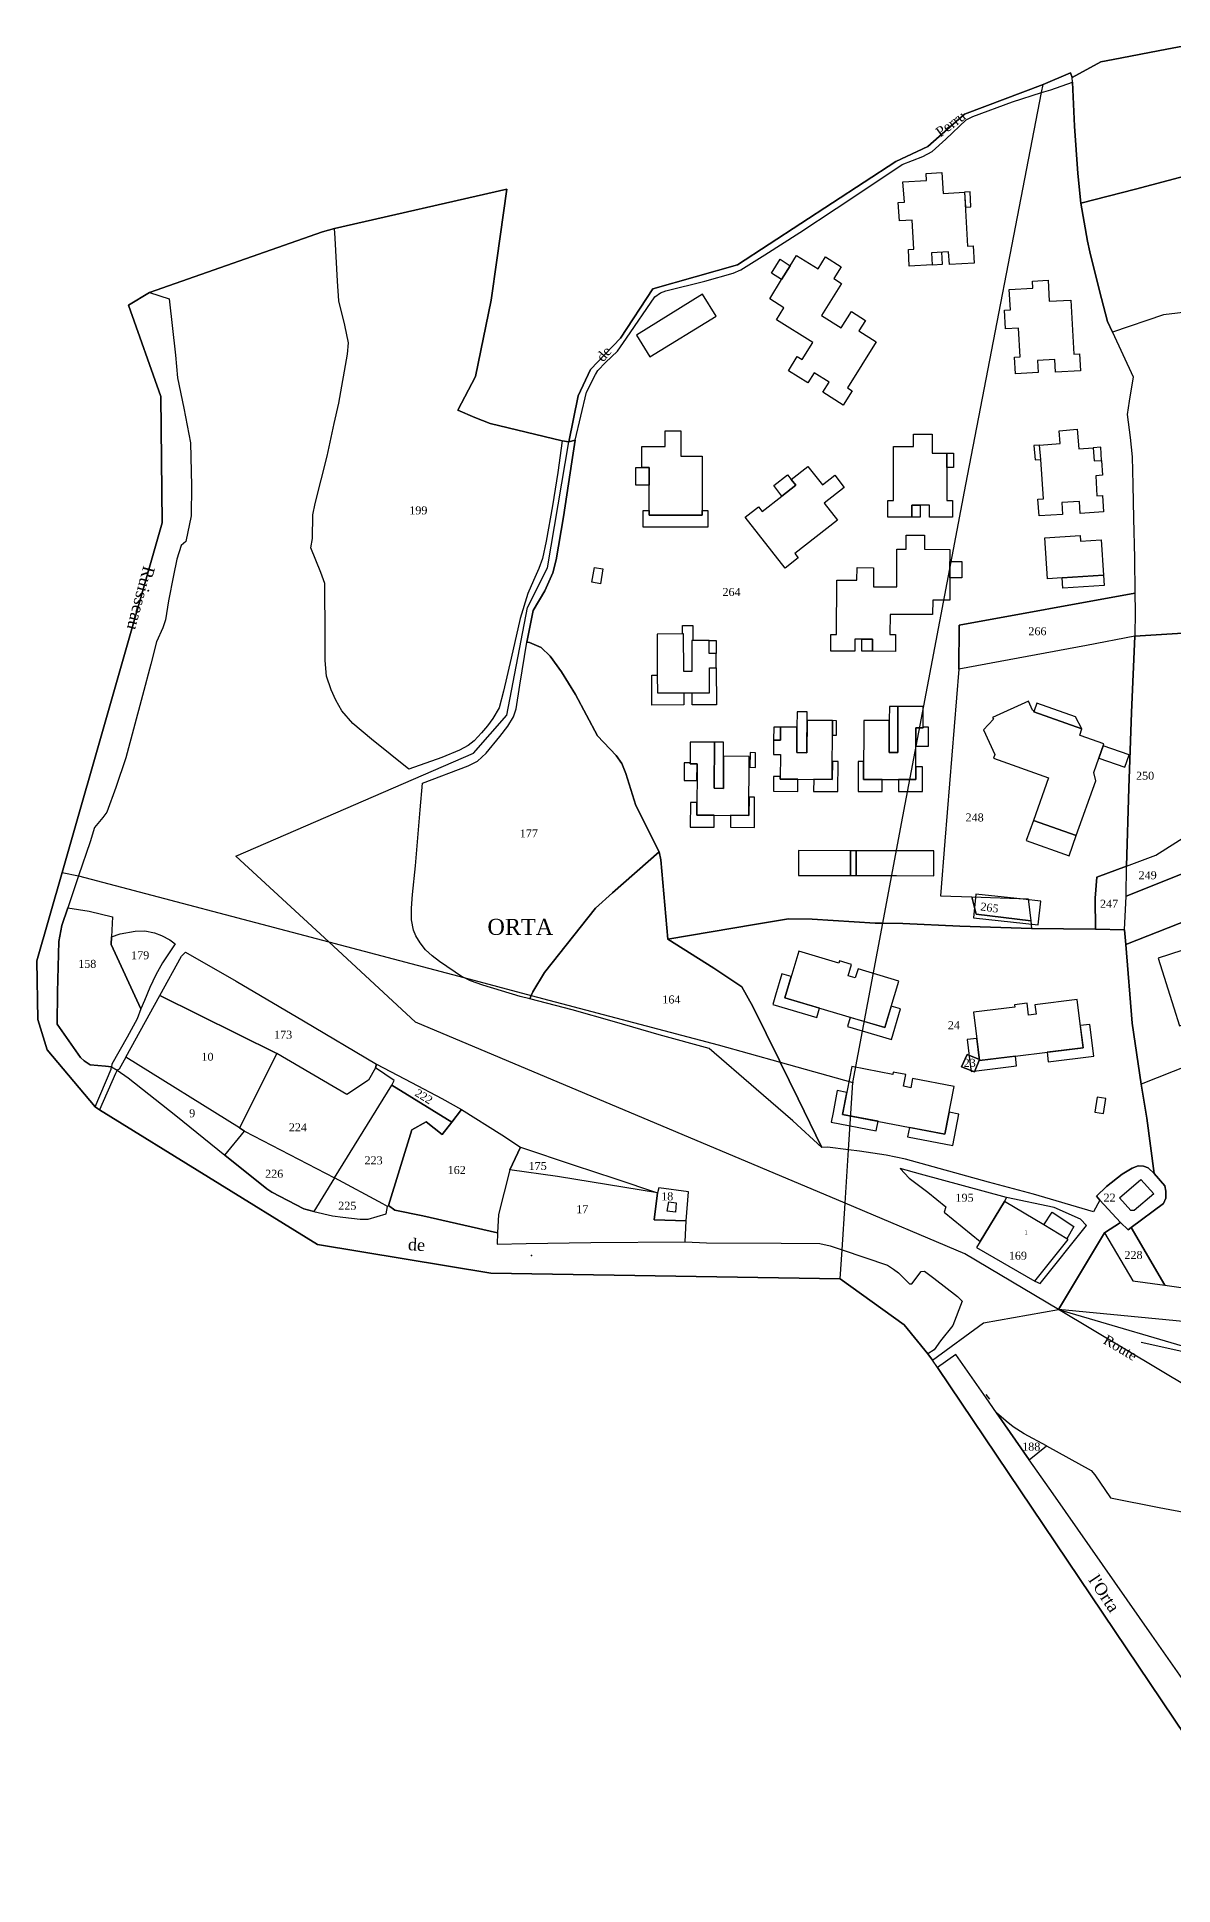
# Model space of a CAD drawing. Extents: x 1207673 to 1208525, y 6153686 to 6154229.
# Drawn here: x 1207673.1 to 1207957.2, y 6153699.2 to 6154161.1 of the extents above; entities that cross this region are included whole.
import ezdxf

# ---------------------------------------------------------------- set-up
doc = ezdxf.new("R2010")
doc.units = 0
doc.linetypes.add('CONTINU', pattern=[0])
doc.layers.get('0').update_dxf_attribs({"linetype": 'CONTINU'})
for name, color, linetype in [('1FLECHEFL', 7, 'CONTINU'), ('1LIEUDIT', 7, 'CONTINU'), ('1PARCELLE', 7, 'CONTINU'), ('1PYLONE', 7, 'CONTINU'), ('1SECTION', 7, 'CONTINU'), ('1SUBDSECT', 7, 'CONTINU'), ('1TRONFLUV', 7, 'CONTINU'), ('1TROUPARCELLE', 7, 'CONTINU'), ('1ZONCOMM', 7, 'CONTINU'), ('3BATIDUR', 7, 'CONTINU'), ('3BATILEGER', 7, 'CONTINU'), ('3EDF', 7, 'CONTINU'), ('3FISCLINE', 7, 'CONTINUOUS'), ('3LIEUDITTEX', 7, 'CONTINU'), ('3MURNONMI', 7, 'CONTINU'), ('3NUMVOIE', 7, 'CONTINU'), ('3PARCELLETEX', 7, 'CONTINU'), ('3PONT', 7, 'CONTINU'), ('3SENTIER', 7, 'CONTINU'), ('3TRONFLUVTEX', 7, 'CONTINU'), ('3ZONCOMMTEX', 7, 'CONTINU')]:
    doc.layers.add(name, color=color, linetype=linetype)
doc.styles.get("Standard").update_dxf_attribs({"font": 'Times New Roman'})

# ---------------------------------------------------------------- blocks, each defined once
blk = doc.blocks.new('FLECHRU1')
blk.add_point((0, 0))
blk = doc.blocks.new('PYLONE1')
blk.add_point((0, 0))
blk = doc.blocks.new('MURNOMI')
blk.add_line((-0.75, 0.5), (0.75, 0.5))

msp = doc.modelspace()

# ---------------------------------------------------------------- linework, layer by layer
at = {"layer": '1LIEUDIT'}
for points in [[(1207964, 6154159.65), (1207955.6, 6154158.1), (1207942.17, 6154155.48), (1207939.09, 6154154.92), (1207931.93, 6154150.99), (1207931.53, 6154152.19), (1207924.67, 6154149.28), (1207905, 6154141.88), (1207895.87, 6154133.75), (1207887.88, 6154130.01), (1207848.25, 6154104.19), (1207827.06, 6154098.2), (1207818.99, 6154085.86), (1207811.55, 6154078.03), (1207808.42, 6154071.46), (1207806.06, 6154059.93), (1207807.65, 6154060.36), (1207806.86, 6154054.94), (1207804.74, 6154041.22), (1207802.93, 6154030.42), (1207802.09, 6154027.17), (1207800.08, 6154022.72), (1207797.14, 6154017.77), (1207795.62, 6154009.88), (1207796.24, 6154009.82), (1207799.14, 6154008.49), (1207801.43, 6154006.35), (1207804.3, 6154002.46), (1207807.77, 6153996.81), (1207813.29, 6153986.49), (1207817.9, 6153981.53), (1207819.38, 6153979.56), (1207820.36, 6153977.06), (1207822.87, 6153969.06), (1207828.68, 6153957.45), (1207829.11, 6153955.45), (1207830.85, 6153935.66), (1207852.5, 6153939.3), (1207861.04, 6153940.72), (1207866.96, 6153940.66), (1207882.68, 6153939.63), (1207884.58, 6153939.6), (1207889.6, 6153939.54), (1207903.87, 6153938.85), (1207921.81, 6153938.26), (1207937.74, 6153938.16), (1207945.05, 6153938), (1207945.33, 6153934.29), (1207946.96, 6153914.62), (1207949.19, 6153899.4), (1207950.6, 6153890.92), (1207952.48, 6153877.07), (1207955.12, 6153874), (1207955.32, 6153872.64), (1207955.32, 6153870.93), (1207954.76, 6153869.55), (1207946.69, 6153863.54), (1207945.91, 6153862.94), (1207944.03, 6153864.82), (1207940, 6153862.22), (1207928.51, 6153843.02), (1207928.51, 6153843.02), (1207967.13, 6153831.7)], [(1207969.11, 6153723.32), (1207898.25, 6153828.54), (1207896.98, 6153830.36), (1207909.79, 6153839.74), (1207928.51, 6153843.02), (1207928.51, 6153843.02), (1207967.13, 6153831.7)]]:
    msp.add_lwpolyline(points, dxfattribs=at)
msp.add_lwpolyline([(1207806.06, 6154059.93), (1207804.45, 6154060.16), (1207786.41, 6154064.49), (1207782.56, 6154066.04), (1207778.32, 6154067.86), (1207782.72, 6154076.29), (1207786.65, 6154095.33), (1207788.11, 6154105.35), (1207790.58, 6154123.1), (1207747.51, 6154113.24), (1207744.5, 6154112.46), (1207701.27, 6154097.26), (1207695.98, 6154094.08), (1207704.05, 6154071.25), (1207704.43, 6154039.7), (1207679.44, 6153952.33), (1207673.11, 6153930.22), (1207673.37, 6153915.54), (1207675.64, 6153907.95), (1207687.64, 6153893.75), (1207688.29, 6153893.3), (1207688.73, 6153892.96), (1207743.24, 6153859.34), (1207786.6, 6153852.11), (1207873.92, 6153850.72), (1207889.91, 6153839.25), (1207895.86, 6153831.95), (1207896.98, 6153830.36), (1207909.79, 6153839.74), (1207928.51, 6153843.02), (1207940, 6153862.22), (1207944.03, 6153864.82), (1207945.91, 6153862.94), (1207946.69, 6153863.54), (1207954.76, 6153869.55), (1207955.32, 6153870.93), (1207955.32, 6153872.64), (1207955.12, 6153874), (1207952.48, 6153877.07), (1207950.6, 6153890.92), (1207949.19, 6153899.4), (1207946.96, 6153914.62), (1207945.33, 6153934.29), (1207945.05, 6153938), (1207937.74, 6153938.16), (1207921.81, 6153938.26), (1207903.87, 6153938.85), (1207889.6, 6153939.54), (1207884.58, 6153939.6), (1207882.68, 6153939.63), (1207866.96, 6153940.66), (1207861.04, 6153940.72), (1207852.5, 6153939.3), (1207830.85, 6153935.66), (1207829.11, 6153955.45), (1207828.68, 6153957.45), (1207822.87, 6153969.06), (1207820.36, 6153977.06), (1207819.38, 6153979.56), (1207817.9, 6153981.53), (1207813.29, 6153986.49), (1207807.77, 6153996.81), (1207804.3, 6154002.46), (1207801.43, 6154006.35), (1207799.14, 6154008.49), (1207796.24, 6154009.82), (1207795.62, 6154009.88), (1207797.14, 6154017.77), (1207800.08, 6154022.72), (1207802.09, 6154027.17), (1207802.93, 6154030.42), (1207804.74, 6154041.22), (1207806.86, 6154054.94), (1207807.65, 6154060.36), (1207806.06, 6154059.93)], close=True, dxfattribs=at)
at = {"layer": '1PARCELLE'}
for points in [[(1207934.1, 6154119.63), (1207933.38, 6154127.04), (1207932.55, 6154138.84), (1207931.99, 6154149.8), (1207931.93, 6154150.99), (1207939.09, 6154154.92), (1207942.17, 6154155.48), (1207955.6, 6154158.1), (1207964, 6154159.65), (1207967.06, 6154159.56), (1207972.19, 6154159.26), (1207977.2, 6154159.13), (1207986.02, 6154161.14), (1207990.54, 6154149.11), (1207994.95, 6154137.5), (1207992.75, 6154136), (1207989.9, 6154134.77), (1207983.85, 6154132.82), (1207977.59, 6154131.02), (1207947.81, 6154123.07), (1207934.1, 6154119.63)], [(1207829.11, 6153955.45), (1207828.68, 6153957.45), (1207822.87, 6153969.06), (1207820.36, 6153977.06), (1207819.38, 6153979.56), (1207817.9, 6153981.53), (1207813.29, 6153986.49), (1207807.77, 6153996.81), (1207804.3, 6154002.46), (1207801.43, 6154006.35), (1207799.14, 6154008.49), (1207796.24, 6154009.82), (1207795.62, 6154009.88), (1207797.14, 6154017.77), (1207800.08, 6154022.72), (1207802.09, 6154027.17), (1207802.93, 6154030.42), (1207804.74, 6154041.22), (1207806.86, 6154054.94), (1207807.65, 6154060.36), (1207810.55, 6154072.39), (1207812.73, 6154076.81), (1207813.38, 6154077.76), (1207815.27, 6154079.79), (1207818.27, 6154082.6), (1207820.52, 6154085.86), (1207827.6, 6154096.17), (1207829.03, 6154097.21), (1207830.36, 6154097.65), (1207840.07, 6154100.11), (1207847.17, 6154102.13), (1207849.12, 6154102.91), (1207855.08, 6154106.68), (1207863.83, 6154112.29), (1207872.91, 6154118.27), (1207882.61, 6154124.65), (1207889.46, 6154129.25), (1207894.62, 6154131.23), (1207896.97, 6154132.55), (1207900.34, 6154135.63), (1207905.46, 6154140.45), (1207907.08, 6154141.3), (1207916.99, 6154144.91), (1207924.26, 6154147.23), (1207926.59, 6154147.96), (1207931.99, 6154149.8), (1207932.55, 6154138.84), (1207933.38, 6154127.04), (1207934.1, 6154119.63), (1207935.75, 6154110.1), (1207936.33, 6154107.45), (1207938.78, 6154097.66), (1207940.74, 6154089.99), (1207942.01, 6154087.31), (1207947.19, 6154076.15), (1207946.21, 6154070.13), (1207945.69, 6154066.81), (1207946.41, 6154061.03), (1207946.95, 6154056.15), (1207947.11, 6154049.21), (1207947.3, 6154040.81), (1207947.51, 6154030.96), (1207947.65, 6154022.15), (1207903.71, 6154014.14), (1207903.63, 6154003.15), (1207900.09, 6153960.13), (1207898.98, 6153946.48), (1207906.84, 6153946.2), (1207907.9, 6153941.9), (1207921.59, 6153940.23), (1207921.81, 6153938.26), (1207903.87, 6153938.85), (1207889.6, 6153939.54), (1207884.58, 6153939.6), (1207882.68, 6153939.63), (1207866.96, 6153940.66), (1207861.04, 6153940.72), (1207852.5, 6153939.3), (1207830.85, 6153935.66), (1207829.11, 6153955.45)], [(1207747.51, 6154113.24), (1207790.58, 6154123.1), (1207788.11, 6154105.35), (1207786.65, 6154095.33), (1207782.72, 6154076.29), (1207778.32, 6154067.86), (1207782.56, 6154066.04), (1207786.41, 6154064.49), (1207804.45, 6154060.16), (1207803.32, 6154052.28), (1207802.05, 6154043.97), (1207800.45, 6154035.1), (1207799.49, 6154030.78), (1207798.62, 6154028.26), (1207797.27, 6154025.28), (1207795.81, 6154022.02), (1207793.96, 6154015.79), (1207791.68, 6154005.87), (1207789.79, 6153997.61), (1207788.67, 6153993.46), (1207787.08, 6153990.76), (1207785.79, 6153988.96), (1207784.28, 6153987.19), (1207782.4, 6153985.18), (1207780.95, 6153984.01), (1207778.72, 6153982.87), (1207774.3, 6153981.03), (1207766.1, 6153978.09), (1207756.75, 6153985.62), (1207752.09, 6153989.57), (1207749.37, 6153992.71), (1207747.81, 6153995.39), (1207746.67, 6153997.97), (1207745.53, 6154001.33), (1207745.2, 6154005.28), (1207745.15, 6154011.29), (1207745.07, 6154024.56), (1207744.12, 6154027.31), (1207741.62, 6154033.41), (1207741.99, 6154035.76), (1207742.06, 6154041.67), (1207742.7, 6154044.51), (1207745.63, 6154056.38), (1207747.43, 6154064.56), (1207748.55, 6154069.57), (1207750.78, 6154081.83), (1207750.99, 6154084.69), (1207750.1, 6154089.13), (1207748.57, 6154095.2), (1207748.25, 6154100.12), (1207747.68, 6154110.88), (1207747.51, 6154113.24)], [(1207947.65, 6154022.15), (1207947.72, 6154017.51), (1207947.62, 6154011.36), (1207935.49, 6154009.06), (1207903.63, 6154003.15), (1207903.71, 6154014.14), (1207947.65, 6154022.15)], [(1207947.62, 6154011.36), (1207935.49, 6154009.06), (1207903.63, 6154003.15), (1207900.09, 6153960.13), (1207898.98, 6153946.48), (1207906.84, 6153946.2), (1207920.98, 6153945.7), (1207921.59, 6153940.23), (1207921.81, 6153938.26), (1207937.74, 6153938.16), (1207937.68, 6153945.9), (1207938.14, 6153951.15), (1207945.54, 6153953.91), (1207946.1, 6153973.38), (1207946.78, 6153992.27), (1207947.62, 6154011.36)], [(1207960.33, 6153961.39), (1207960.94, 6154012.23), (1207947.62, 6154011.36), (1207946.78, 6153992.27), (1207946.1, 6153973.38), (1207945.54, 6153953.91), (1207952.84, 6153956.66), (1207960.33, 6153961.39)], [(1207795.62, 6154009.88), (1207796.24, 6154009.82), (1207799.14, 6154008.49), (1207801.43, 6154006.35), (1207804.3, 6154002.46), (1207807.77, 6153996.81), (1207813.29, 6153986.49), (1207817.9, 6153981.53), (1207819.38, 6153979.56), (1207820.36, 6153977.06), (1207822.87, 6153969.06), (1207828.68, 6153957.45), (1207817.05, 6153947.23), (1207812.72, 6153943.34), (1207800, 6153927.3), (1207797.13, 6153922.43), (1207796.71, 6153921.56), (1207796.31, 6153920.74), (1207793.91, 6153921.28), (1207784.57, 6153924.1), (1207781.49, 6153925.25), (1207779.81, 6153926.02), (1207779.48, 6153926.17), (1207773.74, 6153930.05), (1207771.91, 6153931.42), (1207770.23, 6153932.97), (1207768.9, 6153934.71), (1207767.87, 6153936.49), (1207767.28, 6153937.91), (1207766.73, 6153940.44), (1207766.73, 6153943.4), (1207767.02, 6153946.83), (1207767.79, 6153953.97), (1207768.91, 6153967.99), (1207769.52, 6153974.59), (1207780.93, 6153978.92), (1207783.23, 6153980.13), (1207785.4, 6153982.14), (1207788.84, 6153986.31), (1207790.86, 6153988.87), (1207792.28, 6153991.23), (1207792.96, 6153993.19), (1207793.84, 6153999.12), (1207795.62, 6154009.88)], [(1207960.25, 6153952.28), (1207968.64, 6153955.79), (1207979.33, 6153964.56), (1207980.26, 6153965.99), (1207988.11, 6153951.11), (1207945.33, 6153934.29), (1207945.05, 6153938), (1207945.42, 6153946.39), (1207960.25, 6153952.28)], [(1207960.33, 6153961.39), (1207960.25, 6153952.28), (1207945.42, 6153946.39), (1207945.54, 6153953.91), (1207952.84, 6153956.66), (1207960.33, 6153961.39)], [(1207828.68, 6153957.45), (1207829.11, 6153955.45), (1207830.85, 6153935.66), (1207842.31, 6153928.42), (1207849.36, 6153923.73), (1207852.11, 6153918.81), (1207858.76, 6153905.28), (1207858.95, 6153904.89), (1207863.43, 6153895.7), (1207869.38, 6153883.59), (1207862.07, 6153890.2), (1207852.93, 6153898.12), (1207841.18, 6153908.26), (1207828.71, 6153911.7), (1207817.48, 6153914.99), (1207806.9, 6153917.98), (1207796.31, 6153920.74), (1207796.71, 6153921.56), (1207797.13, 6153922.43), (1207800, 6153927.3), (1207812.72, 6153943.34), (1207817.05, 6153947.23), (1207828.68, 6153957.45)], [(1207945.54, 6153953.91), (1207938.14, 6153951.15), (1207937.68, 6153945.9), (1207937.74, 6153938.16), (1207945.05, 6153938), (1207945.42, 6153946.39), (1207945.54, 6153953.91)], [(1207699.08, 6153918.19), (1207698.16, 6153915.74), (1207695.7, 6153911.14), (1207691.86, 6153904.37), (1207691.71, 6153903.75), (1207690.21, 6153903.92), (1207686.42, 6153904.18), (1207684.89, 6153905.19), (1207684.03, 6153906.08), (1207678.17, 6153914.42), (1207678.28, 6153922.4), (1207678.56, 6153935.01), (1207679.37, 6153939.02), (1207680.84, 6153943.44), (1207686.15, 6153942.61), (1207692, 6153941.17), (1207691.75, 6153936.17), (1207691.66, 6153934.28), (1207699.08, 6153918.19)], [(1207906.84, 6153946.2), (1207920.98, 6153945.7), (1207921.59, 6153940.23), (1207907.9, 6153941.9), (1207906.84, 6153946.2)], [(1207699.08, 6153918.19), (1207691.66, 6153934.28), (1207691.75, 6153936.17), (1207693.95, 6153937), (1207697.65, 6153937.66), (1207700.11, 6153937.67), (1207702.5, 6153937.18), (1207704.22, 6153936.58), (1207706.34, 6153935.46), (1207707.68, 6153934.42), (1207704.47, 6153929.74), (1207702.84, 6153926.71), (1207701.31, 6153923.55), (1207700.01, 6153920.31), (1207699.08, 6153918.19)], [(1207922.27, 6153871.85), (1207911, 6153874.9), (1207890.23, 6153880.62), (1207885.45, 6153881.66), (1207878.74, 6153882.6), (1207876.03, 6153883.01), (1207870.75, 6153883.6), (1207869.38, 6153883.59), (1207863.43, 6153895.7), (1207858.95, 6153904.89), (1207858.76, 6153905.28), (1207852.11, 6153918.81), (1207849.36, 6153923.73), (1207842.31, 6153928.42), (1207830.85, 6153935.66), (1207852.5, 6153939.3), (1207861.04, 6153940.72), (1207866.96, 6153940.66), (1207882.68, 6153939.63), (1207884.58, 6153939.6), (1207889.6, 6153939.54), (1207903.87, 6153938.85), (1207921.81, 6153938.26), (1207937.74, 6153938.16), (1207945.05, 6153938), (1207945.33, 6153934.29), (1207946.96, 6153914.62), (1207949.19, 6153899.4), (1207950.6, 6153890.92), (1207952.48, 6153877.07), (1207950.92, 6153878.44), (1207949.8, 6153878.89), (1207948.42, 6153878.93), (1207946.95, 6153878.39), (1207944.4, 6153876.88), (1207940.54, 6153873.8), (1207938.06, 6153871.36), (1207938.86, 6153870.37), (1207937.26, 6153867.51), (1207922.27, 6153871.85)], [(1207733.08, 6153907.05), (1207703.8, 6153921.55), (1207709.23, 6153931.38), (1207710.23, 6153932.41), (1207722.88, 6153925.14), (1207739.77, 6153915.2), (1207758.03, 6153904.4), (1207757.72, 6153903.48), (1207756.03, 6153900.35), (1207750.58, 6153896.78), (1207733.08, 6153907.05)], [(1207723.74, 6153888.46), (1207695.33, 6153906.13), (1207703.8, 6153921.55), (1207733.08, 6153907.05), (1207723.74, 6153888.46)], [(1207723.74, 6153888.46), (1207695.33, 6153906.13), (1207693.67, 6153903.13), (1207693.2, 6153902.91), (1207695.93, 6153900.99), (1207707.85, 6153891.55), (1207720.09, 6153881.65), (1207725.03, 6153887.65), (1207723.74, 6153888.46)], [(1207747.51, 6153875.94), (1207761.87, 6153899.11), (1207762.46, 6153900.3), (1207757.72, 6153903.48), (1207756.03, 6153900.35), (1207750.58, 6153896.78), (1207733.08, 6153907.05), (1207723.74, 6153888.46), (1207725.03, 6153887.65), (1207747.51, 6153875.94)], [(1207908.78, 6153905.51), (1207905.66, 6153906.76), (1207904.27, 6153903.72), (1207907.5, 6153902.43), (1207908.78, 6153905.51)], [(1207985.05, 6153844.74), (1207983.17, 6153855.05), (1207978.01, 6153883.37), (1207973.21, 6153908.88), (1207949.19, 6153899.4), (1207950.6, 6153890.92), (1207952.48, 6153877.07), (1207955.12, 6153874), (1207955.32, 6153872.64), (1207955.32, 6153870.93), (1207954.76, 6153869.55), (1207946.69, 6153863.54), (1207955.07, 6153849.17), (1207962.76, 6153848.02), (1207972.87, 6153846.54), (1207985.05, 6153844.74)], [(1207776.87, 6153889.9), (1207761.87, 6153899.11), (1207762.46, 6153900.3), (1207757.72, 6153903.48), (1207758.03, 6153904.4), (1207766.79, 6153899.84), (1207774.35, 6153895.78), (1207779.23, 6153893.06), (1207776.87, 6153889.9)], [(1207760.77, 6153868.78), (1207759.6, 6153869.49), (1207747.51, 6153875.94), (1207761.87, 6153899.11), (1207776.87, 6153889.9), (1207774.46, 6153886.79), (1207770.39, 6153889.96), (1207766.85, 6153887.95), (1207760.98, 6153869.06), (1207760.77, 6153868.78)], [(1207760.98, 6153869.06), (1207766.85, 6153887.95), (1207770.39, 6153889.96), (1207774.46, 6153886.79), (1207776.87, 6153889.9), (1207779.23, 6153893.06), (1207789.33, 6153886.75), (1207794.04, 6153883.6), (1207791.35, 6153877.96), (1207788.5, 6153866.81), (1207788.24, 6153862.25), (1207769.61, 6153866.47), (1207762.56, 6153867.87), (1207760.98, 6153869.06)], [(1207747.51, 6153875.94), (1207742.36, 6153867.52), (1207739.8, 6153868.21), (1207731.84, 6153872.42), (1207730.55, 6153873.18), (1207720.09, 6153881.65), (1207725.03, 6153887.65), (1207747.51, 6153875.94)], [(1207828.27, 6153872.21), (1207803.24, 6153876.3), (1207791.35, 6153877.96), (1207794.04, 6153883.6), (1207807.41, 6153879.17), (1207817.58, 6153875.82), (1207828.27, 6153872.21)], [(1207835.45, 6153865.26), (1207827.39, 6153865.48), (1207828.27, 6153872.21), (1207803.24, 6153876.3), (1207791.35, 6153877.96), (1207788.5, 6153866.81), (1207788.24, 6153862.25), (1207788.15, 6153859.43), (1207795.4, 6153859.53), (1207811.57, 6153859.83), (1207835.2, 6153859.97), (1207835.45, 6153865.26)], [(1207908.93, 6153860.08), (1207915.05, 6153870.07), (1207915.56, 6153871.06), (1207894.04, 6153876.86), (1207888.97, 6153878.31), (1207891.15, 6153875.85), (1207895.83, 6153872.41), (1207900.39, 6153868.75), (1207899.93, 6153867.4), (1207908.93, 6153860.08)], [(1207946.69, 6153863.54), (1207945.91, 6153862.94), (1207944.03, 6153864.82), (1207938.86, 6153870.37), (1207938.06, 6153871.36), (1207940.54, 6153873.8), (1207944.4, 6153876.88), (1207946.95, 6153878.39), (1207948.42, 6153878.93), (1207949.8, 6153878.89), (1207950.92, 6153878.44), (1207952.48, 6153877.07), (1207955.12, 6153874), (1207955.32, 6153872.64), (1207955.32, 6153870.93), (1207954.76, 6153869.55), (1207946.69, 6153863.54)], [(1207760.77, 6153868.78), (1207759.6, 6153869.49), (1207747.51, 6153875.94), (1207742.36, 6153867.52), (1207747.02, 6153866.48), (1207749.58, 6153866.14), (1207753.9, 6153865.64), (1207755.91, 6153865.67), (1207760.4, 6153866.97), (1207760.77, 6153868.78)], [(1207835.45, 6153865.26), (1207836.01, 6153872.47), (1207828.56, 6153873.5), (1207828.27, 6153872.21), (1207827.39, 6153865.48), (1207835.45, 6153865.26)], [(1207908.93, 6153860.08), (1207908.05, 6153858.54), (1207922.59, 6153850.18), (1207923.91, 6153849.52), (1207935.51, 6153864.08), (1207934.03, 6153865.68), (1207927.41, 6153868.57), (1207915.56, 6153871.06), (1207915.05, 6153870.07), (1207908.93, 6153860.08)], [(1207955.07, 6153849.17), (1207946.69, 6153863.54), (1207945.91, 6153862.94), (1207944.03, 6153864.82), (1207940, 6153862.22), (1207947.08, 6153850.22), (1207955.07, 6153849.17)], [(1207921.15, 6153805.45), (1207925.56, 6153808.98), (1207919.98, 6153812.01), (1207917.19, 6153813.72), (1207915.43, 6153815.14), (1207913.04, 6153817.25), (1207921.15, 6153805.45)]]:
    msp.add_lwpolyline(points, close=True, dxfattribs=at)
for points in [[(1207976.41, 6154094.24), (1207954.74, 6154091.67), (1207942.01, 6154087.31), (1207940.74, 6154089.99), (1207938.78, 6154097.66), (1207936.33, 6154107.45), (1207935.75, 6154110.1), (1207934.1, 6154119.63), (1207947.81, 6154123.07), (1207977.59, 6154131.02)], [(1207976.41, 6154094.24), (1207954.74, 6154091.67), (1207942.01, 6154087.31), (1207947.19, 6154076.15), (1207946.21, 6154070.13), (1207945.69, 6154066.81), (1207946.41, 6154061.03), (1207946.95, 6154056.15), (1207947.11, 6154049.21), (1207947.3, 6154040.81), (1207947.51, 6154030.96), (1207947.65, 6154022.15), (1207947.72, 6154017.51), (1207947.62, 6154011.36), (1207960.94, 6154012.23)], [(1207973.21, 6153908.88), (1207949.19, 6153899.4), (1207946.96, 6153914.62), (1207945.33, 6153934.29), (1207988.11, 6153951.11)], [(1207963.5, 6153745.03), (1207951.82, 6153761.68), (1207939.52, 6153779.35), (1207927.17, 6153796.98), (1207921.15, 6153805.45), (1207921.15, 6153805.45), (1207925.56, 6153808.98), (1207936.73, 6153802.78), (1207937.57, 6153801.71), (1207941.5, 6153795.96), (1207953.68, 6153793.56), (1207968.82, 6153790.73)]]:
    msp.add_lwpolyline(points, dxfattribs=at)
at = {"layer": '1SECTION'}
msp.add_lwpolyline([(1207969.11, 6153723.32), (1207898.25, 6153828.54), (1207896.98, 6153830.36), (1207895.86, 6153831.95), (1207889.91, 6153839.25), (1207873.92, 6153850.72), (1207786.6, 6153852.11), (1207743.24, 6153859.34), (1207688.73, 6153892.96), (1207688.29, 6153893.3), (1207687.64, 6153893.75), (1207675.64, 6153907.95), (1207673.37, 6153915.54), (1207673.11, 6153930.22), (1207679.44, 6153952.33), (1207704.43, 6154039.7), (1207704.05, 6154071.25), (1207695.98, 6154094.08), (1207701.27, 6154097.26), (1207744.5, 6154112.46), (1207747.51, 6154113.24), (1207790.58, 6154123.1), (1207788.11, 6154105.35), (1207786.65, 6154095.33), (1207782.72, 6154076.29), (1207778.32, 6154067.86), (1207782.56, 6154066.04), (1207786.41, 6154064.49), (1207804.45, 6154060.16), (1207806.06, 6154059.93), (1207808.42, 6154071.46), (1207811.55, 6154078.03), (1207818.99, 6154085.86), (1207827.06, 6154098.2), (1207848.25, 6154104.19), (1207887.88, 6154130.01), (1207895.87, 6154133.75), (1207905, 6154141.88), (1207924.67, 6154149.28), (1207931.53, 6154152.19), (1207931.93, 6154150.99), (1207939.09, 6154154.92), (1207942.17, 6154155.48), (1207955.6, 6154158.1), (1207964, 6154159.65)], dxfattribs=at)
at = {"layer": '1SUBDSECT'}
msp.add_lwpolyline([(1207969.11, 6153723.32), (1207898.25, 6153828.54), (1207896.98, 6153830.36), (1207895.86, 6153831.95), (1207889.91, 6153839.25), (1207873.92, 6153850.72), (1207786.6, 6153852.11), (1207743.24, 6153859.34), (1207688.73, 6153892.96), (1207688.29, 6153893.3), (1207687.64, 6153893.75), (1207675.64, 6153907.95), (1207673.37, 6153915.54), (1207673.11, 6153930.22), (1207679.44, 6153952.33), (1207704.43, 6154039.7), (1207704.05, 6154071.25), (1207695.98, 6154094.08), (1207701.27, 6154097.26), (1207744.5, 6154112.46), (1207747.51, 6154113.24), (1207790.58, 6154123.1), (1207788.11, 6154105.35), (1207786.65, 6154095.33), (1207782.72, 6154076.29), (1207778.32, 6154067.86), (1207782.56, 6154066.04), (1207786.41, 6154064.49), (1207804.45, 6154060.16), (1207806.06, 6154059.93), (1207808.42, 6154071.46), (1207811.55, 6154078.03), (1207818.99, 6154085.86), (1207827.06, 6154098.2), (1207848.25, 6154104.19), (1207887.88, 6154130.01), (1207895.87, 6154133.75), (1207905, 6154141.88), (1207924.67, 6154149.28), (1207931.53, 6154152.19), (1207931.93, 6154150.99), (1207939.09, 6154154.92), (1207942.17, 6154155.48), (1207955.6, 6154158.1), (1207964, 6154159.65)], dxfattribs=at)
at = {"layer": '1TRONFLUV'}
for points in [[(1207701.27, 6154097.26), (1207706.18, 6154095.65), (1207707.73, 6154081.64), (1207708.26, 6154075.94), (1207709.81, 6154068.38), (1207711.47, 6154059.7), (1207711.71, 6154048.95), (1207711.64, 6154041.48), (1207710.37, 6154035.03), (1207709.13, 6154034.05), (1207708.07, 6154030.63), (1207707.23, 6154026.56), (1207706.04, 6154020.19), (1207705.27, 6154015.45), (1207704.57, 6154013.47), (1207702.99, 6154009.97), (1207701.58, 6154004.39), (1207699.48, 6153996.55), (1207695.32, 6153980.94), (1207692.84, 6153973.56), (1207690.62, 6153967.36), (1207689.6, 6153966.07), (1207687.54, 6153963.5), (1207686.39, 6153959.93), (1207683.47, 6153951.43), (1207680.84, 6153943.44), (1207679.37, 6153939.02), (1207678.56, 6153935.01), (1207678.28, 6153922.4), (1207678.17, 6153914.42), (1207684.03, 6153906.08), (1207684.89, 6153905.19), (1207686.42, 6153904.18), (1207690.21, 6153903.92), (1207691.71, 6153903.75), (1207693.2, 6153902.91), (1207695.93, 6153900.99), (1207707.85, 6153891.55), (1207720.09, 6153881.65), (1207730.55, 6153873.18), (1207731.84, 6153872.42), (1207739.8, 6153868.21), (1207742.36, 6153867.52), (1207747.02, 6153866.48), (1207749.58, 6153866.14), (1207753.9, 6153865.64), (1207755.91, 6153865.67), (1207760.4, 6153866.97), (1207760.77, 6153868.78), (1207760.98, 6153869.06), (1207762.56, 6153867.87), (1207769.61, 6153866.47), (1207788.24, 6153862.25), (1207788.15, 6153859.43), (1207795.4, 6153859.53), (1207811.57, 6153859.83), (1207835.2, 6153859.97), (1207840.5, 6153859.75), (1207859.18, 6153859.65), (1207868.81, 6153859.54), (1207871.43, 6153858.94), (1207874.42, 6153857.95), (1207885.75, 6153854.17), (1207887.29, 6153853.18), (1207888.55, 6153852.19), (1207891.27, 6153849.44), (1207891.84, 6153849.49), (1207894.19, 6153852.54), (1207895.03, 6153852.64), (1207897.39, 6153850.87), (1207903.3, 6153846.29), (1207904.42, 6153845.18), (1207902.09, 6153839.09), (1207899.05, 6153835.25), (1207897.4, 6153833.01), (1207895.86, 6153831.95), (1207889.91, 6153839.25), (1207873.92, 6153850.72), (1207786.6, 6153852.11), (1207743.24, 6153859.34), (1207688.73, 6153892.96), (1207688.29, 6153893.3), (1207687.64, 6153893.75), (1207675.64, 6153907.95), (1207673.37, 6153915.54), (1207673.11, 6153930.22), (1207679.44, 6153952.33), (1207704.43, 6154039.7), (1207704.05, 6154071.25), (1207695.98, 6154094.08), (1207701.27, 6154097.26)], [(1207992.2, 6153704.02), (1207982.27, 6153718.52), (1207979.48, 6153722.4), (1207975, 6153728.64), (1207971.85, 6153733.04), (1207963.5, 6153745.03), (1207951.82, 6153761.68), (1207939.52, 6153779.35), (1207927.17, 6153796.98), (1207921.15, 6153805.45), (1207913.04, 6153817.25), (1207910.42, 6153820.94), (1207902.82, 6153831.78), (1207898.25, 6153828.54), (1207969.11, 6153723.32), (1207987.05, 6153699.2), (1207992.2, 6153704.02)]]:
    msp.add_lwpolyline(points, close=True, dxfattribs=at)
at = {"layer": '1TROUPARCELLE'}
msp.add_lwpolyline([(1207904.27, 6153903.72), (1207905.66, 6153906.76), (1207908.78, 6153905.51), (1207907.5, 6153902.43), (1207904.27, 6153903.72)], close=True, dxfattribs=at)
at = {"layer": '1ZONCOMM'}
for points in [[(1207722.84, 6153956.36), (1207782.22, 6153982.08), (1207790.59, 6153991.61), (1207795.76, 6154018.54), (1207800.72, 6154028.42), (1207806.06, 6154059.93), (1207808.42, 6154071.46), (1207811.55, 6154078.03), (1207818.99, 6154085.86), (1207827.06, 6154098.2), (1207848.25, 6154104.19), (1207887.88, 6154130.01), (1207895.87, 6154133.75), (1207905, 6154141.88), (1207924.67, 6154149.28), (1207931.53, 6154152.19)], [(1207722.84, 6153956.36), (1207782.22, 6153982.08), (1207790.59, 6153991.61), (1207795.76, 6154018.54), (1207800.72, 6154028.42), (1207806.06, 6154059.93), (1207808.42, 6154071.46), (1207811.55, 6154078.03), (1207818.99, 6154085.86), (1207827.06, 6154098.2), (1207848.25, 6154104.19), (1207887.88, 6154130.01), (1207895.87, 6154133.75), (1207905, 6154141.88), (1207924.67, 6154149.28), (1207931.53, 6154152.19)], [(1208421.28, 6153978.32), (1208388.44, 6153986.02), (1208283.42, 6153999.93), (1208259.89, 6154002.27), (1208243.52, 6154002.64), (1208223.4, 6153999.62), (1208210.94, 6153994.77), (1208198.51, 6153984.12), (1208195.19, 6153981.27), (1208099.07, 6153898.75), (1208059.79, 6153865.93), (1208043.56, 6153848.31), (1208031.61, 6153838.11), (1208014.21, 6153834.81), (1207928.51, 6153843.02)], [(1208421.28, 6153978.32), (1208388.44, 6153986.02), (1208283.42, 6153999.93), (1208259.89, 6154002.27), (1208243.52, 6154002.64), (1208223.4, 6153999.62), (1208210.94, 6153994.77), (1208198.51, 6153984.12), (1208195.19, 6153981.27), (1208099.07, 6153898.75), (1208059.79, 6153865.93), (1208043.56, 6153848.31), (1208031.61, 6153838.11), (1208014.21, 6153834.81), (1207928.51, 6153843.02)], [(1208052.48, 6153736.17), (1208048.95, 6153744.72), (1208046.43, 6153750.64), (1208033.89, 6153780.06), (1208032.65, 6153780.8), (1208019.51, 6153788.65), (1207928.51, 6153843.02), (1207905.11, 6153857), (1207875.18, 6153869.61), (1207767.78, 6153914.87), (1207746.05, 6153934.93), (1207722.84, 6153956.36)], [(1208052.48, 6153736.17), (1208048.95, 6153744.72), (1208046.43, 6153750.64), (1208033.89, 6153780.06), (1208032.65, 6153780.8), (1208019.51, 6153788.65), (1207928.51, 6153843.02), (1207905.11, 6153857), (1207875.18, 6153869.61), (1207767.78, 6153914.87), (1207746.05, 6153934.93), (1207722.84, 6153956.36)]]:
    msp.add_lwpolyline(points, dxfattribs=at)
at = {"layer": '3BATIDUR'}
for points in [[(1207889.64, 6154124.93), (1207895.55, 6154125.28), (1207895.46, 6154127.04), (1207899.38, 6154127.26), (1207899.67, 6154122.03), (1207905.04, 6154122.32), (1207905.79, 6154108.82), (1207907.18, 6154108.9), (1207907.43, 6154104.59), (1207901.23, 6154104.26), (1207901.05, 6154107.41), (1207896.74, 6154107.16), (1207896.92, 6154104.16), (1207891.2, 6154103.84), (1207890.99, 6154108.02), (1207892.35, 6154108.09), (1207891.96, 6154115.32), (1207888.73, 6154115.14), (1207888.47, 6154119.76), (1207889.98, 6154119.84), (1207889.64, 6154124.93)], [(1207865.85, 6154074.66), (1207860.99, 6154077.71), (1207863.21, 6154081.26), (1207864.4, 6154080.52), (1207867.06, 6154084.77), (1207858.02, 6154090.42), (1207859.86, 6154093.47), (1207856.31, 6154095.72), (1207859.26, 6154100.48), (1207861.46, 6154103.97), (1207863.03, 6154106.49), (1207868.41, 6154103.18), (1207870.26, 6154106.15), (1207874.18, 6154103.71), (1207872.31, 6154100.74), (1207874.27, 6154099.51), (1207869.28, 6154091.52), (1207874.22, 6154088.46), (1207876.75, 6154092.5), (1207880.27, 6154090.29), (1207878.62, 6154087.65), (1207882.93, 6154084.96), (1207875.73, 6154073.42), (1207876.92, 6154072.67), (1207874.72, 6154069.14), (1207869.62, 6154072.32), (1207871.19, 6154074.87), (1207867.46, 6154077.2), (1207865.85, 6154074.66)], [(1207916.21, 6154098.01), (1207922.12, 6154098.35), (1207922.02, 6154100.12), (1207925.95, 6154100.33), (1207926.23, 6154095.09), (1207931.61, 6154095.39), (1207932.35, 6154081.89), (1207933.75, 6154081.96), (1207933.99, 6154077.67), (1207927.8, 6154077.32), (1207927.61, 6154080.48), (1207923.31, 6154080.24), (1207923.48, 6154077.23), (1207917.77, 6154076.91), (1207917.55, 6154081.08), (1207918.92, 6154081.16), (1207918.52, 6154088.39), (1207915.3, 6154088.21), (1207915.04, 6154092.82), (1207916.55, 6154092.91), (1207916.21, 6154098.01)], [(1207826.35, 6154081.16), (1207842.9, 6154091.36), (1207839.54, 6154096.83), (1207822.98, 6154086.63), (1207826.35, 6154081.16)], [(1207826.17, 6154041.58), (1207826.16, 6154042.8), (1207826.17, 6154049.08), (1207826.17, 6154053.5), (1207824.34, 6154053.5), (1207824.35, 6154058.81), (1207830.19, 6154058.81), (1207830.2, 6154062.71), (1207834.1, 6154062.71), (1207834.09, 6154056.33), (1207839.46, 6154056.33), (1207839.45, 6154042.79), (1207839.45, 6154041.62), (1207826.17, 6154041.58)], [(1207887.23, 6154058.74), (1207892.29, 6154058.74), (1207892.29, 6154061.85), (1207896.9, 6154061.85), (1207896.9, 6154057.07), (1207900.6, 6154057.07), (1207900.61, 6154053.5), (1207900.62, 6154045.26), (1207902.01, 6154045.26), (1207902.01, 6154041.09), (1207896.25, 6154041.09), (1207896.26, 6154044.1), (1207893.93, 6154044.1), (1207891.86, 6154044.09), (1207891.86, 6154041.09), (1207885.85, 6154041.09), (1207885.84, 6154045.26), (1207887.23, 6154045.26), (1207887.23, 6154058.74)], [(1207923.8, 6154059.12), (1207928.92, 6154059.51), (1207928.68, 6154062.73), (1207933.21, 6154063.07), (1207933.57, 6154058.17), (1207937.23, 6154058.44), (1207937.47, 6154055.16), (1207939.13, 6154055.29), (1207939.28, 6154055.3), (1207939.52, 6154051.57), (1207937.82, 6154051.46), (1207938.13, 6154046.47), (1207939.54, 6154046.56), (1207939.8, 6154042.42), (1207933.95, 6154042.06), (1207933.78, 6154045.06), (1207929.37, 6154044.78), (1207929.56, 6154041.79), (1207923.7, 6154041.42), (1207923.39, 6154045.58), (1207924.8, 6154045.68), (1207924.07, 6154055.51), (1207923.8, 6154059.12)], [(1207854.4, 6154042.52), (1207859.36, 6154046.38), (1207862.84, 6154049.1), (1207861.72, 6154050.53), (1207865.89, 6154053.8), (1207869.49, 6154049.2), (1207872.57, 6154051.6), (1207874.97, 6154048.53), (1207869.95, 6154044.6), (1207873.25, 6154040.36), (1207862.58, 6154032.04), (1207863.44, 6154030.94), (1207860.16, 6154028.37), (1207850.21, 6154041.11), (1207853.5, 6154043.67), (1207854.4, 6154042.52)], [(1207888.14, 6154033.1), (1207890.44, 6154033.1), (1207890.45, 6154036.6), (1207895.06, 6154036.59), (1207895.05, 6154033.08), (1207901.36, 6154033.06), (1207901.35, 6154030.06), (1207901.33, 6154025.92), (1207901.32, 6154020.33), (1207897.08, 6154020.34), (1207897.06, 6154016.74), (1207886.4, 6154016.77), (1207886.38, 6154011.76), (1207887.79, 6154011.76), (1207887.77, 6154007.57), (1207882.01, 6154007.59), (1207882.02, 6154010.59), (1207879.37, 6154010.61), (1207877.62, 6154010.61), (1207877.6, 6154007.6), (1207871.59, 6154007.63), (1207871.61, 6154011.79), (1207873.01, 6154011.79), (1207873.06, 6154025.4), (1207878.14, 6154025.38), (1207878.15, 6154028.49), (1207882.31, 6154028.48), (1207882.29, 6154023.71), (1207888.1, 6154023.68), (1207888.14, 6154033.1)], [(1207925.1, 6154035.94), (1207933.94, 6154036.51), (1207934.03, 6154035.1), (1207939.17, 6154035.44), (1207939.75, 6154026.6), (1207929.44, 6154025.93), (1207925.77, 6154025.7), (1207925.1, 6154035.94)], [(1207812.55, 6154028.49), (1207814.58, 6154028.16), (1207813.97, 6154024.43), (1207811.86, 6154024.83), (1207812.55, 6154028.49)], [(1207828.16, 6154011.88), (1207828.21, 6154001.59), (1207828.24, 6153997.19), (1207834.84, 6153997.22), (1207836.93, 6153997.22), (1207841.26, 6153997.23), (1207841.23, 6154003.43), (1207842.95, 6154003.44), (1207842.94, 6154007.03), (1207841.22, 6154007.02), (1207841.2, 6154010.3), (1207837.08, 6154010.28), (1207836.84, 6154010.28), (1207836.87, 6154002.51), (1207834.85, 6154002.5), (1207834.78, 6154011.93), (1207834.54, 6154011.93), (1207828.16, 6154011.88)], [(1207886.22, 6153990.28), (1207879.81, 6153990.29), (1207879.79, 6153975.55), (1207892.85, 6153975.54), (1207892.88, 6153988.43), (1207894.66, 6153988.42), (1207894.67, 6153993.78), (1207888.34, 6153993.79), (1207888.32, 6153982.25), (1207886.21, 6153982.26), (1207886.22, 6153990.28)], [(1207912.05, 6153991.01), (1207912.23, 6153990.63), (1207909.78, 6153987.92), (1207912.59, 6153981.78), (1207912.26, 6153980.84), (1207926.02, 6153975.95), (1207922.25, 6153965.3), (1207932.95, 6153961.51), (1207937.83, 6153975.24), (1207937.36, 6153977.3), (1207939.88, 6153984.48), (1207933.96, 6153986.56), (1207933.82, 6153986.61), (1207934.38, 6153988.21), (1207922.32, 6153992.46), (1207922.41, 6153992.7), (1207922.03, 6153992.84), (1207920.99, 6153995.1), (1207912.05, 6153991.01)], [(1207872.02, 6153990.05), (1207872.03, 6153990.25), (1207865.65, 6153990.27), (1207865.62, 6153982.24), (1207863.12, 6153982.25), (1207863.14, 6153988.6), (1207859.01, 6153988.62), (1207859, 6153985.33), (1207857.3, 6153985.34), (1207857.29, 6153981.79), (1207858.99, 6153981.78), (1207858.96, 6153975.62), (1207871.97, 6153975.57), (1207872.02, 6153990.05)], [(1207851.2, 6153981.31), (1207844.78, 6153981.33), (1207844.74, 6153973.32), (1207842.44, 6153973.33), (1207842.49, 6153984.86), (1207836.44, 6153984.88), (1207836.42, 6153979.49), (1207838.14, 6153979.48), (1207838.08, 6153966.62), (1207851.14, 6153966.57), (1207851.2, 6153981.31)], [(1207876.5, 6153957.74), (1207863.52, 6153957.75), (1207863.52, 6153951.54), (1207876.49, 6153951.52), (1207876.5, 6153957.74)], [(1207897.33, 6153957.7), (1207880.54, 6153957.73), (1207877.94, 6153957.73), (1207877.93, 6153951.51), (1207887.99, 6153951.51), (1207897.32, 6153951.49), (1207897.33, 6153957.7)], [(1207924.08, 6153945.12), (1207919.65, 6153945.6), (1207907.88, 6153946.87), (1207907.25, 6153940.97), (1207923.45, 6153939.23), (1207924.08, 6153945.12)], [(1207977.65, 6153938.67), (1207953.47, 6153930.84), (1207957.36, 6153918.5), (1207958.81, 6153913.93), (1207982.95, 6153921.73), (1207981.56, 6153926.19), (1207977.65, 6153938.67)], [(1207875.94, 6153926.46), (1207876.8, 6153929.32), (1207873.74, 6153930.22), (1207873.57, 6153929.65), (1207863.57, 6153932.62), (1207860.13, 6153920.94), (1207885.12, 6153913.51), (1207888.58, 6153925.17), (1207878.4, 6153928.2), (1207877.72, 6153925.94), (1207875.94, 6153926.46)], [(1207921.06, 6153916.67), (1207920.69, 6153919.62), (1207917.54, 6153919.23), (1207917.61, 6153918.63), (1207907.26, 6153917.35), (1207908.77, 6153905.28), (1207934.65, 6153908.46), (1207933.16, 6153920.55), (1207922.61, 6153919.24), (1207922.9, 6153916.9), (1207921.06, 6153916.67)], [(1207889.75, 6153898.85), (1207890.32, 6153901.77), (1207887.19, 6153902.37), (1207887.07, 6153901.79), (1207876.83, 6153903.76), (1207874.55, 6153891.81), (1207900.14, 6153886.87), (1207902.46, 6153898.81), (1207892.02, 6153900.82), (1207891.57, 6153898.5), (1207889.75, 6153898.85)], [(1207940.32, 6153895.79), (1207938.22, 6153896.12), (1207937.64, 6153892.39), (1207939.74, 6153892.07), (1207940.32, 6153895.79)], [(1207949.1, 6153875.54), (1207952.36, 6153872), (1207947.47, 6153867.83), (1207946.57, 6153867.8), (1207943.81, 6153870.95), (1207949.1, 6153875.54)], [(1207831.07, 6153869.98), (1207832.97, 6153869.73), (1207832.77, 6153867.36), (1207830.68, 6153867.6), (1207831.07, 6153869.98)], [(1207930.64, 6153860.71), (1207924.85, 6153864.19), (1207915.05, 6153870.07), (1207908.93, 6153860.08), (1207908.05, 6153858.54), (1207922.59, 6153850.18), (1207930.91, 6153860.55), (1207930.64, 6153860.71)], [(1207924.85, 6153864.19), (1207926.93, 6153867.35), (1207932.39, 6153863.81), (1207930.64, 6153860.71), (1207924.85, 6153864.19)]]:
    msp.add_lwpolyline(points, close=True, dxfattribs=at)
at = {"layer": '3BATILEGER'}
for points in [[(1207905.04, 6154122.32), (1207905.24, 6154118.62), (1207906.64, 6154118.69), (1207906.44, 6154122.4), (1207905.04, 6154122.32)], [(1207859.26, 6154100.48), (1207856.75, 6154102.07), (1207858.91, 6154105.56), (1207861.46, 6154103.97), (1207859.26, 6154100.48)], [(1207900.6, 6154057.07), (1207902.31, 6154057.07), (1207902.31, 6154053.5), (1207900.61, 6154053.5), (1207900.6, 6154057.07)], [(1207924.07, 6154055.51), (1207923.8, 6154059.12), (1207922.38, 6154059.02), (1207922.65, 6154055.41), (1207924.07, 6154055.51)], [(1207937.23, 6154058.44), (1207937.47, 6154055.16), (1207939.28, 6154055.3), (1207939.08, 6154058.58), (1207937.23, 6154058.44)], [(1207822.84, 6154053.5), (1207824.34, 6154053.5), (1207826.17, 6154053.5), (1207826.17, 6154049.08), (1207822.84, 6154049.08), (1207822.84, 6154053.5)], [(1207860.79, 6154051.72), (1207861.72, 6154050.53), (1207862.84, 6154049.1), (1207859.36, 6154046.38), (1207857.31, 6154049), (1207860.79, 6154051.72)], [(1207891.86, 6154044.09), (1207893.93, 6154044.1), (1207893.93, 6154041.09), (1207891.86, 6154041.09), (1207891.86, 6154044.09)], [(1207839.45, 6154042.79), (1207840.86, 6154042.79), (1207840.85, 6154038.63), (1207824.7, 6154038.64), (1207824.71, 6154042.8), (1207826.16, 6154042.8), (1207826.17, 6154041.58), (1207839.45, 6154041.62), (1207839.45, 6154042.79)], [(1207901.35, 6154030.06), (1207904.35, 6154030.04), (1207904.34, 6154025.91), (1207901.33, 6154025.92), (1207901.35, 6154030.06)], [(1207929.61, 6154023.34), (1207929.44, 6154025.93), (1207939.75, 6154026.6), (1207939.96, 6154024.01), (1207929.61, 6154023.34)], [(1207834.54, 6154011.93), (1207834.53, 6154014.02), (1207837.06, 6154014.03), (1207837.08, 6154010.28), (1207836.84, 6154010.28), (1207836.87, 6154002.51), (1207834.85, 6154002.5), (1207834.78, 6154011.93), (1207834.54, 6154011.93)], [(1207841.2, 6154010.3), (1207842.93, 6154010.31), (1207842.94, 6154007.03), (1207841.22, 6154007.02), (1207841.2, 6154010.3)], [(1207879.37, 6154010.61), (1207882.02, 6154010.59), (1207882.01, 6154007.59), (1207879.36, 6154007.6), (1207879.37, 6154010.61)], [(1207841.23, 6154003.43), (1207842.95, 6154003.44), (1207842.98, 6153994.22), (1207836.94, 6153994.19), (1207836.93, 6153997.22), (1207841.26, 6153997.23), (1207841.23, 6154003.43)], [(1207834.84, 6153997.22), (1207834.86, 6153994.2), (1207826.86, 6153994.15), (1207826.81, 6154001.58), (1207828.21, 6154001.59), (1207828.24, 6153997.19), (1207834.84, 6153997.22)], [(1207865.65, 6153992.44), (1207863.16, 6153992.46), (1207863.14, 6153988.6), (1207863.12, 6153982.25), (1207865.62, 6153982.24), (1207865.65, 6153992.44)], [(1207888.34, 6153993.79), (1207886.23, 6153993.8), (1207886.22, 6153990.28), (1207886.21, 6153982.26), (1207888.32, 6153982.25), (1207888.34, 6153993.79)], [(1207932.75, 6153991.19), (1207923.07, 6153994.59), (1207922.41, 6153992.7), (1207922.32, 6153992.46), (1207934.38, 6153988.21), (1207932.75, 6153991.19)], [(1207859.01, 6153988.62), (1207857.31, 6153988.63), (1207857.3, 6153985.34), (1207859, 6153985.33), (1207859.01, 6153988.62)], [(1207873.03, 6153990.24), (1207872.03, 6153990.25), (1207872.02, 6153990.05), (1207872.01, 6153986.58), (1207873.01, 6153986.58), (1207873.03, 6153990.24)], [(1207896.06, 6153988.65), (1207894.66, 6153988.65), (1207894.66, 6153988.42), (1207892.88, 6153988.43), (1207892.86, 6153983.89), (1207896.05, 6153983.88), (1207896.06, 6153988.65)], [(1207844.79, 6153984.84), (1207842.49, 6153984.86), (1207842.44, 6153973.33), (1207844.74, 6153973.32), (1207844.78, 6153981.33), (1207844.79, 6153984.84)], [(1207946.21, 6153981.69), (1207939.71, 6153983.98), (1207938.63, 6153980.9), (1207945.13, 6153978.61), (1207946.21, 6153981.69)], [(1207838.14, 6153979.48), (1207836.42, 6153979.49), (1207836.42, 6153979.69), (1207834.94, 6153979.71), (1207834.91, 6153975.32), (1207838.12, 6153975.3), (1207838.14, 6153979.48)], [(1207852.8, 6153982.24), (1207851.44, 6153982.25), (1207851.39, 6153978.59), (1207852.77, 6153978.57), (1207852.8, 6153982.24)], [(1207873.4, 6153980.07), (1207871.99, 6153980.07), (1207871.97, 6153975.57), (1207867.31, 6153975.59), (1207867.3, 6153972.54), (1207873.38, 6153972.52), (1207873.4, 6153980.07)], [(1207884.43, 6153975.55), (1207879.79, 6153975.55), (1207879.8, 6153980.01), (1207878.46, 6153980.01), (1207878.45, 6153972.53), (1207884.43, 6153972.52), (1207884.43, 6153975.55)], [(1207894.54, 6153978.74), (1207892.87, 6153978.74), (1207892.85, 6153975.54), (1207888.48, 6153975.54), (1207888.48, 6153972.52), (1207894.53, 6153972.51), (1207894.54, 6153978.74)], [(1207863.32, 6153975.61), (1207858.96, 6153975.62), (1207858.96, 6153976.27), (1207857.29, 6153976.28), (1207857.27, 6153972.58), (1207863.31, 6153972.55), (1207863.32, 6153975.61)], [(1207842.43, 6153966.61), (1207838.08, 6153966.62), (1207838.1, 6153969.8), (1207836.48, 6153969.81), (1207836.45, 6153963.62), (1207842.42, 6153963.61), (1207842.43, 6153966.61)], [(1207852.53, 6153971.09), (1207851.15, 6153971.1), (1207851.14, 6153966.57), (1207846.54, 6153966.59), (1207846.52, 6153963.61), (1207852.48, 6153963.58), (1207852.53, 6153971.09)], [(1207922.25, 6153965.3), (1207920.46, 6153960.26), (1207931.16, 6153956.47), (1207932.95, 6153961.51), (1207922.25, 6153965.3)], [(1207877.94, 6153957.73), (1207876.5, 6153957.74), (1207876.49, 6153951.52), (1207877.93, 6153951.51), (1207877.93, 6153951.51), (1207877.94, 6153957.73)], [(1207860.13, 6153920.94), (1207861.71, 6153926.3), (1207859.39, 6153926.99), (1207857.8, 6153921.64), (1207857.1, 6153919.3), (1207868.1, 6153916.04), (1207868.79, 6153918.37), (1207860.13, 6153920.94)], [(1207886.71, 6153918.88), (1207885.12, 6153913.51), (1207876.45, 6153916.08), (1207875.76, 6153913.77), (1207886.75, 6153910.51), (1207889.04, 6153918.18), (1207886.71, 6153918.88)], [(1207933.96, 6153914.03), (1207934.65, 6153908.46), (1207925.68, 6153907.36), (1207925.97, 6153904.96), (1207937.35, 6153906.37), (1207936.37, 6153914.32), (1207933.96, 6153914.03)], [(1207908.77, 6153905.28), (1207908.07, 6153910.83), (1207905.68, 6153910.53), (1207906.37, 6153904.99), (1207906.66, 6153902.57), (1207918.04, 6153903.97), (1207917.75, 6153906.39), (1207908.77, 6153905.28)], [(1207874.55, 6153891.81), (1207875.6, 6153897.31), (1207873.22, 6153897.76), (1207872.16, 6153892.28), (1207871.71, 6153889.89), (1207882.96, 6153887.71), (1207883.43, 6153890.1), (1207874.55, 6153891.81)], [(1207901.21, 6153892.36), (1207900.14, 6153886.87), (1207891.27, 6153888.58), (1207890.81, 6153886.21), (1207902.07, 6153884.03), (1207903.59, 6153891.91), (1207901.21, 6153892.36)]]:
    msp.add_lwpolyline(points, close=True, dxfattribs=at)
at = {"layer": '3EDF'}
for points in [[(1207877.13, 6153899.81), (1207884.58, 6153939.6), (1207889.25, 6153964.54), (1207905.34, 6154049.3), (1207924.26, 6154147.23), (1207924.67, 6154149.28)], [(1207679.44, 6153952.33), (1207683.47, 6153951.43), (1207746.05, 6153934.93), (1207779.81, 6153926.02), (1207796.71, 6153921.56), (1207843.41, 6153909.25), (1207858.95, 6153904.89), (1207877.13, 6153899.81)], [(1207873.92, 6153850.72), (1207874.42, 6153857.95), (1207875.18, 6153869.61), (1207876.03, 6153883.01), (1207877.13, 6153899.81)]]:
    msp.add_lwpolyline(points, dxfattribs=at)
at = {"layer": '3FISCLINE'}
msp.add_lwpolyline([(1207896.92, 6154104.16), (1207899.51, 6154104.31), (1207899.34, 6154107.31)], dxfattribs=at)
at = {"layer": '3PONT'}
msp.add_lwpolyline([(1207691.71, 6153903.75), (1207693.2, 6153902.91), (1207692.72, 6153902.06), (1207688.73, 6153892.96), (1207688.29, 6153893.3), (1207687.64, 6153893.75), (1207691.63, 6153903.11), (1207691.71, 6153903.75)], close=True, dxfattribs=at)
at = {"layer": '3SENTIER'}
msp.add_lwpolyline([(1207949.17, 6153834.87), (1207962.35, 6153831.94), (1207967.13, 6153831.7)], dxfattribs=at)

# ---------------------------------------------------------------- block references
at = {"layer": '1FLECHEFL', "rotation": 358.7}
msp.add_blockref('FLECHRU1', (1207796.75, 6153856.56), dxfattribs=at)
at = {"layer": '1PYLONE', "rotation": 90}
msp.add_blockref('PYLONE1', (1207877.13, 6153899.81), dxfattribs=at)
at = {"layer": '3MURNONMI', "rotation": 305.8}
msp.add_blockref('MURNOMI', (1207910.42, 6153820.94), dxfattribs=at)

# ---------------------------------------------------------------- texts
at = {"layer": '3LIEUDITTEX'}
msp.add_text('ORTA', height=4, dxfattribs=at).set_placement((1207785.74, 6153936.7))
at = {"layer": '3NUMVOIE'}
msp.add_text('1', height=1.1, dxfattribs=at).set_placement((1207919.99, 6153861.78))
at = {"layer": '3PARCELLETEX'}
for s, p in [('199', (1207766.2, 6154041.81)), ('264', (1207844.51, 6154021.41)), ('266', (1207920.99, 6154011.6)), ('250', (1207947.91, 6153975.47)), ('248', (1207905.29, 6153965.05)), ('177', (1207793.82, 6153961.04)), ('249', (1207948.55, 6153950.61)), ('247', (1207938.9, 6153943.47)), ('179', (1207696.65, 6153930.61)), ('158', (1207683.42, 6153928.45)), ('164', (1207829.46, 6153919.55)), ('24', (1207900.85, 6153913.13)), ('173', (1207732.4, 6153910.75)), ('10', (1207714.24, 6153905.22)), ('23', (1207904.82, 6153903.71)), ('9', (1207711.16, 6153891.11)), ('224', (1207736.09, 6153887.59)), ('226', (1207730.16, 6153875.99)), ('223', (1207755.02, 6153879.34)), ('162', (1207775.8, 6153876.93)), ('175', (1207796.05, 6153877.94)), ('18', (1207829.19, 6153870.35)), ('225', (1207748.45, 6153868)), ('17', (1207807.94, 6153867.13)), ('195', (1207902.76, 6153870)), ('22', (1207939.79, 6153870.01)), ('169', (1207916.11, 6153855.51)), ('228', (1207945.01, 6153855.69)), ('188', (1207919.45, 6153807.79))]:
    msp.add_text(s, height=2, dxfattribs=at).set_placement(p)
for s, rotation, p in [('265', 352.3, (1207908.9, 6153942.84)), ('222', 328.5, (1207767.39, 6153896.64))]:
    msp.add_text(s, height=2, rotation=rotation, dxfattribs=at).set_placement(p)
at = {"layer": '3TRONFLUVTEX'}
for s, rotation, p in [('Ruisseau', 255.1, (1207699.76, 6154029.14)), ('de', 356.7, (1207765.8, 6153857.9)), ("l'Orta", 303.7, (1207935.89, 6153775.45))]:
    msp.add_text(s, height=3, rotation=rotation, dxfattribs=at).set_placement(p)
at = {"layer": '3ZONCOMMTEX'}
for s, rotation, p in [('Perru', 36.3, (1207898.98, 6154135.98)), ('Perru', 36.3, (1207898.98, 6154135.98)), ('de', 49.3, (1207814.65, 6154079.75)), ('de', 49.3, (1207814.65, 6154079.75)), ('Route', 329.3, (1207939.47, 6153834.73)), ('Route', 329.3, (1207939.47, 6153834.73))]:
    msp.add_text(s, height=2.5, rotation=rotation, dxfattribs=at).set_placement(p)

doc.saveas('drawing.dxf')
